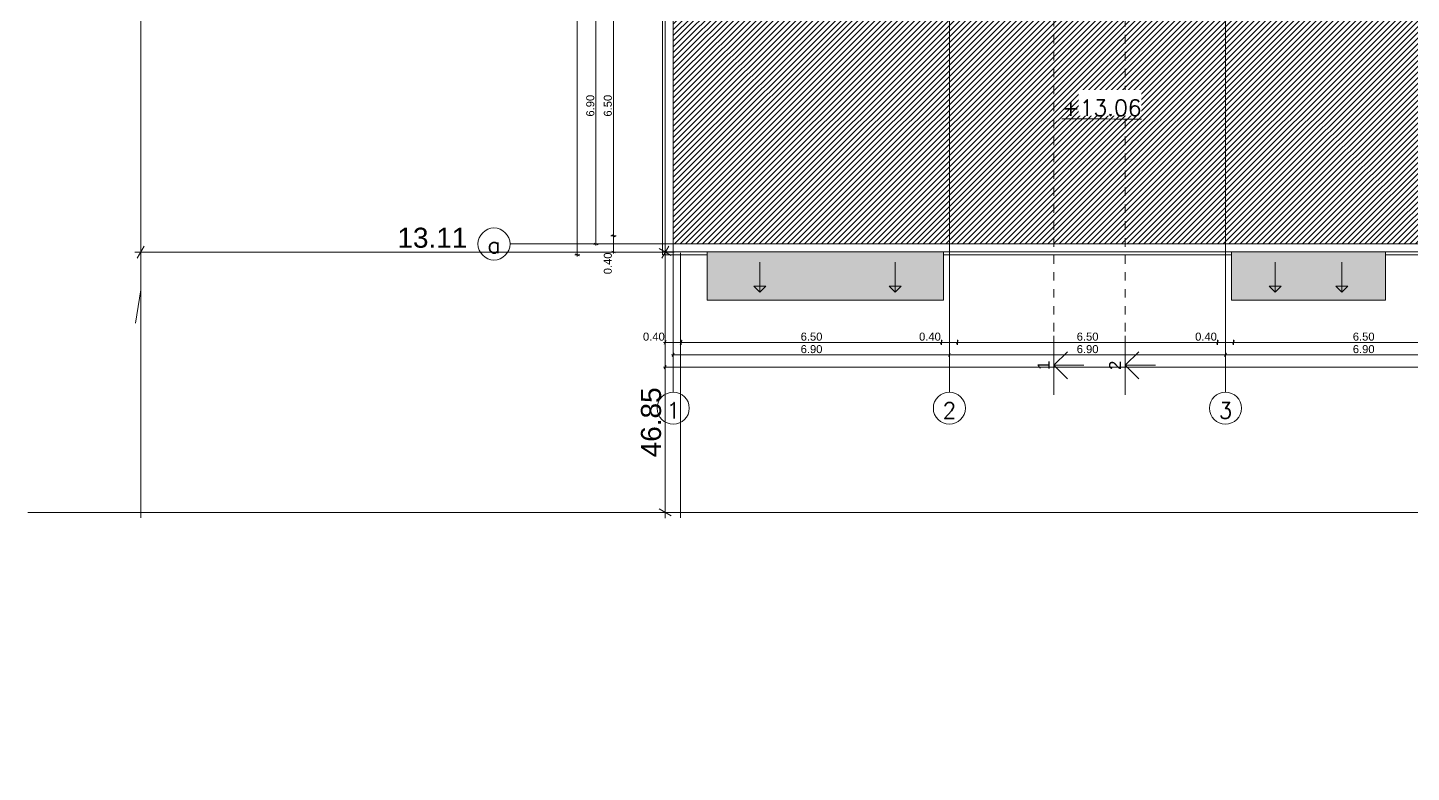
# Model space of a CAD drawing. Header units: millimetres. Extents: x 476244520 to 476657119, y 4620824743 to 4621446928.
# Drawn here: x 476374720 to 476409302, y 4621219229 to 4621237834 of the extents above; entities that cross this region are included whole.
import ezdxf

# ---------------------------------------------------------------- set-up
doc = ezdxf.new("R2010")
doc.units = ezdxf.units.MM
doc.header["$MEASUREMENT"] = 0
doc.set_wipeout_variables(frame=1)
doc.linetypes.add('Dashed', pattern=[423.333333, 211.666667, -211.666667])
doc.linetypes.add('Wipeout_Contour', pattern=[1000, 0, -1000])
for name, color, linetype, lineweight in [('0_Pen_No__42_Pen_No__250_Pen_No__5', 5, 'Continuous', 0), ('0_Pen_No__7_Pen_No__250', 7, 'Continuous', 0), ('0_Pen_No__7_Pen_No__4', 7, 'Continuous', 0), ('2D Drafting - General_Pen_No__250_Pen_No__7_Pen_No__7', 7, 'Continuous', 0), ('Annotation - Text_Pen_No__7_Pen_No__5', 5, 'Continuous', 0), ('G-Anno-Nplt_Pen_No__4', 7, 'Continuous', 0), ('G-Anno-Nplt_Pen_No__8', 8, 'Continuous', 0), ('New_._Pen_No__1', 1, 'Continuous', 0), ('New_reg_nak_Pen_No__7', 7, 'Continuous', 0), ('New_shenobebi_Pen_No__1', 1, 'Continuous', 0), ('New_Structural - Bearing_Pen_No__1', 1, 'Continuous', 0), ('RED LINE_Pen_No__1', 1, 'Continuous', 0), ('zoma_Pen_No__1', 1, 'Continuous', 0), ('zoma_Pen_No__142', 142, 'Continuous', 0), ('zoma_Pen_No__1_Pen_No__1', 1, 'Continuous', 0), ('zoma_Pen_No__5_Pen_No__5', 5, 'Continuous', 0)]:
    doc.layers.add(name, color=color, linetype=linetype, lineweight=lineweight)
doc.layers.add('0_Pen_No__7_Pen_No__252', color=7, linetype='Continuous', lineweight=0, true_color=0x666666)
doc.layers.add('zoma', color=7, linetype='Continuous')
doc.styles.add('GENERATED_STYLE_1', font='arial.ttf')
doc.styles.add('GENERATED_STYLE_2', font='arial.ttf')
doc.linetypes.add('Break', pattern='A,0,[1,A-4 бѓЎбѓђбѓ®бѓљбѓ\x98 - nikas1.Shx,S=15.679026,R=0,X=0,Y=0],-1975.557214,0', length=1975.557214)
doc.dimstyles.new('GENERATED_STYLE__1', dxfattribs={"dimtxt": 200, "dimasz": 64.421331, "dimexe": 0.18, "dimexo": 3, "dimgap": 0.09, "dimtad": 1, "dimtih": 1, "dimtoh": 1, "dimlfac": 0.001, "dimzin": 0, "dimdsep": 46, "dimtxsty": 'GENERATED_STYLE_2', "dimblk": 'ARROWHEAD_2', "dimblk1": 'ARROWHEAD_2', "dimblk2": 'ARROWHEAD_2', "dimcen": 0.09, "dimclrd": 142, "dimclre": 142, "dimclrt": 142, "dimadec": 0, "dimazin": 0, "dimtfac": 1, "dimtdec": 4, "dimtmove": 0, "dimatfit": 3, "dimfxl": 1, "dimtolj": 1, "dimtzin": 0, "dimarcsym": 0})
doc.dimstyles.new('GENERATED_STYLE__4', dxfattribs={"dimtxt": 500, "dimasz": 228, "dimexe": 0.18, "dimexo": 3, "dimgap": 0.09, "dimtad": 1, "dimtih": 1, "dimtoh": 1, "dimlfac": 0.001, "dimzin": 0, "dimdsep": 46, "dimtxsty": 'GENERATED_STYLE_2', "dimblk": 'ARROWHEAD_2', "dimblk1": 'ARROWHEAD_2', "dimblk2": 'ARROWHEAD_2', "dimcen": 0.09, "dimse1": 1, "dimse2": 1, "dimclrd": 1, "dimclre": 1, "dimclrt": 1, "dimadec": 0, "dimazin": 0, "dimtfac": 1, "dimtdec": 4, "dimtmove": 2, "dimatfit": 3, "dimfxl": 1, "dimtolj": 1, "dimtzin": 0, "dimarcsym": 0})
doc.dimstyles.new('GENERATED_STYLE__6', dxfattribs={"dimtxt": 500, "dimasz": 228, "dimexe": 0.18, "dimexo": 3, "dimgap": 0.09, "dimtad": 1, "dimlfac": 0.001, "dimzin": 0, "dimdsep": 46, "dimtxsty": 'GENERATED_STYLE_2', "dimblk": 'ARROWHEAD_2', "dimblk1": 'ARROWHEAD_2', "dimblk2": 'ARROWHEAD_2', "dimcen": 0.09, "dimclrd": 1, "dimclre": 1, "dimclrt": 1, "dimadec": 0, "dimazin": 0, "dimtfac": 1, "dimtdec": 4, "dimtmove": 2, "dimatfit": 3, "dimfxl": 1, "dimtolj": 1, "dimtzin": 0, "dimarcsym": 0})
doc.dimstyles.new('GENERATED_STYLE__8', dxfattribs={"dimtxt": 200, "dimasz": 64.421331, "dimexe": 0.18, "dimexo": 3, "dimgap": 0.09, "dimtad": 1, "dimlfac": 0.001, "dimzin": 0, "dimdsep": 46, "dimtxsty": 'GENERATED_STYLE_2', "dimblk": 'ARROWHEAD_2', "dimblk1": 'ARROWHEAD_2', "dimblk2": 'ARROWHEAD_2', "dimcen": 0.09, "dimclrd": 142, "dimclre": 142, "dimclrt": 142, "dimadec": 0, "dimazin": 0, "dimtfac": 1, "dimtdec": 4, "dimtmove": 0, "dimatfit": 3, "dimfxl": 1, "dimtolj": 1, "dimtzin": 0, "dimarcsym": 0})

# ---------------------------------------------------------------- blocks, each defined once
blk = doc.blocks.new('*D96', base_point=(476844527, 4621385791))
at = {"layer": 'zoma_Pen_No__1', "color": 1, "linetype": 'Continuous', "lineweight": 0, "transparency": 16777216}
for p, q in [((476377400, 4621232229), (476377546, 4621232229)), ((476377633, 4621232379), (476377460, 4621232079)), ((476377546, 4621232004), (476377546, 4621232454)), ((476377546, 4621232229), (476390656, 4621232229)), ((476390569, 4621232079), (476390742, 4621232379)), ((476390656, 4621232004), (476390656, 4621232454)), ((476390656, 4621232229), (476390803, 4621232229))]:
    blk.add_line(p, q, dxfattribs=at)
at = {"layer": 'zoma_Pen_No__1', "color": 1, "lineweight": 0, "transparency": 16777216, "insert": (476383961, 4621232329), "char_height": 500, "attachment_point": 7, "style": 'GENERATED_STYLE_2'}
blk.add_mtext('\\A1;{\\pql;\\fArial CYR|b0|i0|c204|p34;13.11}', dxfattribs=at)
blk = doc.blocks.new('ARROWHEAD_2')
at = {"color": 0, "linetype": 'Continuous', "lineweight": 0}
for p, q in [((0, 0), (-1, 0)), ((-0.38, -0.66), (0.38, 0.66))]:
    blk.add_line(p, q, dxfattribs=at)
blk = doc.blocks.new('*D99', base_point=(476844527, 4621385791))
at = {"layer": 'zoma_Pen_No__1', "color": 1, "linetype": 'Continuous', "lineweight": 0, "transparency": 16777216}
for p, q in [((476390881, 4621232229), (476390431, 4621232229)), ((476390806, 4621232143), (476390506, 4621232316)), ((476390656, 4621232229), (476390656, 4621232376)), ((476390656, 4621225723), (476390656, 4621232229)), ((476390881, 4621225723), (476390431, 4621225723)), ((476390506, 4621225809), (476390806, 4621225636)), ((476390656, 4621225576), (476390656, 4621225723))]:
    blk.add_line(p, q, dxfattribs=at)
at = {"layer": 'zoma_Pen_No__1', "color": 1, "lineweight": 0, "transparency": 16777216, "insert": (476390556, 4621227099), "char_height": 500, "attachment_point": 7, "rotation": 90, "style": 'GENERATED_STYLE_2'}
blk.add_mtext('\\A1;{\\pql;\\fArial CYR|b0|i0|c204|p34;46.85}', dxfattribs=at)
blk = doc.blocks.new('*D110', base_point=(476844527, 4621385791))
at = {"layer": 'zoma_Pen_No__142', "color": 142, "linetype": 'Continuous', "lineweight": 0, "transparency": 16777216}
for p, q in [((476390814, 4621229660), (476390856, 4621229660)), ((476390880, 4621229702), (476390831, 4621229618)), ((476390856, 4621229596), (476390856, 4621229724)), ((476390856, 4621229660), (476397756, 4621229660)), ((476397780, 4621229702), (476397731, 4621229618)), ((476397756, 4621229596), (476397756, 4621229724))]:
    blk.add_line(p, q, dxfattribs=at)
at = {"layer": 'zoma_Pen_No__142', "color": 142, "lineweight": 0, "transparency": 16777216, "insert": (476394040, 4621229700), "char_height": 200, "attachment_point": 7, "style": 'GENERATED_STYLE_2'}
blk.add_mtext('\\A1;{\\pql;\\fArial CYR|b0|i0|c204|p34;6.90}', dxfattribs=at)
blk = doc.blocks.new('*D111', base_point=(476844527, 4621385791))
at = {"layer": 'zoma_Pen_No__142', "color": 142, "linetype": 'Continuous', "lineweight": 0, "transparency": 16777216}
for p, q in [((476397780, 4621229702), (476397731, 4621229618)), ((476397756, 4621229596), (476397756, 4621229724)), ((476397756, 4621229660), (476404656, 4621229660)), ((476404680, 4621229702), (476404631, 4621229618)), ((476404656, 4621229596), (476404656, 4621229724))]:
    blk.add_line(p, q, dxfattribs=at)
at = {"layer": 'zoma_Pen_No__142', "color": 142, "lineweight": 0, "transparency": 16777216, "insert": (476400940, 4621229700), "char_height": 200, "attachment_point": 7, "style": 'GENERATED_STYLE_2'}
blk.add_mtext('\\A1;{\\pql;\\fArial CYR|b0|i0|c204|p34;6.90}', dxfattribs=at)
blk = doc.blocks.new('*D112', base_point=(476844527, 4621385791))
at = {"layer": 'zoma_Pen_No__142', "color": 142, "linetype": 'Continuous', "lineweight": 0, "transparency": 16777216}
for p, q in [((476404680, 4621229702), (476404631, 4621229618)), ((476404656, 4621229596), (476404656, 4621229724)), ((476404656, 4621229660), (476411556, 4621229660)), ((476411580, 4621229702), (476411531, 4621229618)), ((476411556, 4621229596), (476411556, 4621229724))]:
    blk.add_line(p, q, dxfattribs=at)
at = {"layer": 'zoma_Pen_No__142', "color": 142, "lineweight": 0, "transparency": 16777216, "insert": (476407840, 4621229700), "char_height": 200, "attachment_point": 7, "style": 'GENERATED_STYLE_2'}
blk.add_mtext('\\A1;{\\pql;\\fArial CYR|b0|i0|c204|p34;6.90}', dxfattribs=at)
blk = doc.blocks.new('*D116', base_point=(476844527, 4621385791))
at = {"layer": 'zoma_Pen_No__142', "color": 142, "linetype": 'Continuous', "lineweight": 0, "transparency": 16777216}
for p, q in [((476388988, 4621239329), (476388861, 4621239329)), ((476388882, 4621239354), (476388967, 4621239305)), ((476388924, 4621232429), (476388924, 4621239329)), ((476388988, 4621232429), (476388861, 4621232429)), ((476388882, 4621232454), (476388967, 4621232405)), ((476388924, 4621232388), (476388924, 4621232429))]:
    blk.add_line(p, q, dxfattribs=at)
at = {"layer": 'zoma_Pen_No__142', "color": 142, "lineweight": 0, "transparency": 16777216, "insert": (476388884, 4621235613), "char_height": 200, "attachment_point": 7, "rotation": 90, "style": 'GENERATED_STYLE_2'}
blk.add_mtext('\\A1;{\\pql;\\fArial CYR|b0|i0|c204|p34;6.90}', dxfattribs=at)
blk = doc.blocks.new('*D122', base_point=(476844527, 4621385791))
at = {"layer": 'zoma_Pen_No__142', "color": 142, "linetype": 'Continuous', "lineweight": 0, "transparency": 16777216}
for p, q in [((476390656, 4621229288), (476390656, 4621229415)), ((476432456, 4621229288), (476432456, 4621229415)), ((476390614, 4621229351), (476390656, 4621229351)), ((476390680, 4621229394), (476390631, 4621229309)), ((476390656, 4621229351), (476432456, 4621229351)), ((476432431, 4621229309), (476432480, 4621229394)), ((476432456, 4621229351), (476432497, 4621229351))]:
    blk.add_line(p, q, dxfattribs=at)
at = {"layer": 'zoma_Pen_No__142', "color": 142, "lineweight": 0, "transparency": 16777216, "insert": (476411214, 4621229391), "char_height": 200, "attachment_point": 7, "style": 'GENERATED_STYLE_2'}
blk.add_mtext('\\A1;{\\pql;\\fArial CYR|b0|i0|c204|p34;41.80}', dxfattribs=at)
blk = doc.blocks.new('*D123', base_point=(476844527, 4621385791))
at = {"layer": 'zoma_Pen_No__142', "color": 142, "linetype": 'Continuous', "lineweight": 0, "transparency": 16777216}
for p, q in [((476390614, 4621229972), (476390656, 4621229972)), ((476390680, 4621230014), (476390631, 4621229929)), ((476390656, 4621229908), (476390656, 4621230035)), ((476390656, 4621229972), (476391056, 4621229972)), ((476391080, 4621230014), (476391031, 4621229929)), ((476391056, 4621229908), (476391056, 4621230035))]:
    blk.add_line(p, q, dxfattribs=at)
at = {"layer": 'zoma_Pen_No__142', "color": 142, "lineweight": 0, "transparency": 16777216, "insert": (476390099, 4621230012), "char_height": 200, "attachment_point": 7, "style": 'GENERATED_STYLE_2'}
blk.add_mtext('\\A1;{\\pql;\\fArial CYR|b0|i0|c204|p34;0.40}', dxfattribs=at)
blk = doc.blocks.new('*D124', base_point=(476844527, 4621385791))
at = {"layer": 'zoma_Pen_No__142', "color": 142, "linetype": 'Continuous', "lineweight": 0, "transparency": 16777216}
for p, q in [((476391080, 4621230014), (476391031, 4621229929)), ((476391056, 4621229908), (476391056, 4621230035)), ((476391056, 4621229972), (476397556, 4621229972)), ((476397580, 4621230014), (476397531, 4621229929)), ((476397556, 4621229908), (476397556, 4621230035))]:
    blk.add_line(p, q, dxfattribs=at)
at = {"layer": 'zoma_Pen_No__142', "color": 142, "lineweight": 0, "transparency": 16777216, "char_height": 200, "attachment_point": 7, "style": 'GENERATED_STYLE_2'}
for s, insert in [('\\A1;{\\pql;\\fArial CYR|b0|i0|c204|p34;6.50}', (476394040, 4621230012)), ('\\A1;{\\pql;\\fArial CYR|b0|i0|c204|p34;0.40}', (476396999, 4621230012))]:
    blk.add_mtext(s, dxfattribs=dict(at, insert=insert))
blk = doc.blocks.new('*D125', base_point=(476844527, 4621385791))
at = {"layer": 'zoma_Pen_No__142', "color": 142, "linetype": 'Continuous', "lineweight": 0, "transparency": 16777216}
for p, q in [((476397580, 4621230014), (476397531, 4621229929)), ((476397556, 4621229908), (476397556, 4621230035)), ((476397556, 4621229972), (476397956, 4621229972)), ((476397980, 4621230014), (476397931, 4621229929)), ((476397956, 4621229908), (476397956, 4621230035))]:
    blk.add_line(p, q, dxfattribs=at)
blk = doc.blocks.new('*D126', base_point=(476844527, 4621385791))
at = {"layer": 'zoma_Pen_No__142', "color": 142, "linetype": 'Continuous', "lineweight": 0, "transparency": 16777216}
for p, q in [((476397980, 4621230014), (476397931, 4621229929)), ((476397956, 4621229908), (476397956, 4621230035)), ((476397956, 4621229972), (476404456, 4621229972)), ((476404480, 4621230014), (476404431, 4621229929)), ((476404456, 4621229908), (476404456, 4621230035))]:
    blk.add_line(p, q, dxfattribs=at)
at = {"layer": 'zoma_Pen_No__142', "color": 142, "lineweight": 0, "transparency": 16777216, "char_height": 200, "attachment_point": 7, "style": 'GENERATED_STYLE_2'}
for s, insert in [('\\A1;{\\pql;\\fArial CYR|b0|i0|c204|p34;6.50}', (476400940, 4621230012)), ('\\A1;{\\pql;\\fArial CYR|b0|i0|c204|p34;0.40}', (476403899, 4621230012))]:
    blk.add_mtext(s, dxfattribs=dict(at, insert=insert))
blk = doc.blocks.new('*D127', base_point=(476844527, 4621385791))
at = {"layer": 'zoma_Pen_No__142', "color": 142, "linetype": 'Continuous', "lineweight": 0, "transparency": 16777216}
for p, q in [((476404480, 4621230014), (476404431, 4621229929)), ((476404456, 4621229908), (476404456, 4621230035)), ((476404456, 4621229972), (476404856, 4621229972)), ((476404880, 4621230014), (476404831, 4621229929)), ((476404856, 4621229908), (476404856, 4621230035))]:
    blk.add_line(p, q, dxfattribs=at)
blk = doc.blocks.new('*D128', base_point=(476844527, 4621385791))
at = {"layer": 'zoma_Pen_No__142', "color": 142, "linetype": 'Continuous', "lineweight": 0, "transparency": 16777216}
for p, q in [((476404880, 4621230014), (476404831, 4621229929)), ((476404856, 4621229908), (476404856, 4621230035)), ((476404856, 4621229972), (476411356, 4621229972)), ((476411380, 4621230014), (476411331, 4621229929)), ((476411356, 4621229908), (476411356, 4621230035))]:
    blk.add_line(p, q, dxfattribs=at)
at = {"layer": 'zoma_Pen_No__142', "color": 142, "lineweight": 0, "transparency": 16777216, "char_height": 200, "attachment_point": 7, "style": 'GENERATED_STYLE_2'}
for s, insert in [('\\A1;{\\pql;\\fArial CYR|b0|i0|c204|p34;6.50}', (476407840, 4621230012)), ('\\A1;{\\pql;\\fArial CYR|b0|i0|c204|p34;0.40}', (476410799, 4621230012))]:
    blk.add_mtext(s, dxfattribs=dict(at, insert=insert))
blk = doc.blocks.new('*D143', base_point=(476844527, 4621385791))
at = {"layer": 'zoma_Pen_No__142', "color": 142, "linetype": 'Continuous', "lineweight": 0, "transparency": 16777216}
for p, q in [((476389319, 4621232654), (476389404, 4621232605)), ((476389362, 4621232229), (476389362, 4621232629)), ((476389425, 4621232229), (476389298, 4621232229)), ((476389319, 4621232254), (476389404, 4621232205)), ((476389362, 4621232188), (476389362, 4621232229))]:
    blk.add_line(p, q, dxfattribs=at)
at = {"layer": 'zoma_Pen_No__142', "color": 142, "lineweight": 0, "transparency": 16777216, "insert": (476389322, 4621231673), "char_height": 200, "attachment_point": 7, "rotation": 89.9995, "style": 'GENERATED_STYLE_2'}
blk.add_mtext('\\A1;{\\pql;\\fArial CYR|b0|i0|c204|p34;0.40}', dxfattribs=at)
blk = doc.blocks.new('*D144', base_point=(476844527, 4621385791))
at = {"layer": 'zoma_Pen_No__142', "color": 142, "linetype": 'Continuous', "lineweight": 0, "transparency": 16777216}
for p, q in [((476389362, 4621239129), (476389362, 4621239529)), ((476389425, 4621239129), (476389298, 4621239129)), ((476389319, 4621239154), (476389404, 4621239105)), ((476389362, 4621232629), (476389362, 4621239129)), ((476389425, 4621232629), (476389298, 4621232629)), ((476389319, 4621232654), (476389404, 4621232605)), ((476389362, 4621232229), (476389362, 4621232629))]:
    blk.add_line(p, q, dxfattribs=at)
at = {"layer": 'zoma_Pen_No__142', "color": 142, "lineweight": 0, "transparency": 16777216, "char_height": 200, "attachment_point": 7, "rotation": 89.9995, "style": 'GENERATED_STYLE_2'}
for s, insert in [('\\A1;{\\pql;\\fArial CYR|b0|i0|c204|p34;0.40}', (476389322, 4621238573)), ('\\A1;{\\pql;\\fArial CYR|b0|i0|c204|p34;6.50}', (476389322, 4621235613))]:
    blk.add_mtext(s, dxfattribs=dict(at, insert=insert))
blk = doc.blocks.new('*D151', base_point=(476844527, 4621385791))
at = {"layer": 'zoma_Pen_No__142', "color": 142, "linetype": 'Continuous', "lineweight": 0, "transparency": 16777216}
for p, q in [((476388521, 4621249929), (476388394, 4621249929)), ((476388500, 4621249905), (476388415, 4621249954)), ((476388458, 4621249929), (476388458, 4621249971)), ((476388458, 4621232159), (476388458, 4621249929)), ((476388415, 4621232184), (476388500, 4621232135)), ((476388521, 4621232159), (476388394, 4621232159)), ((476388458, 4621232118), (476388458, 4621232159))]:
    blk.add_line(p, q, dxfattribs=at)
at = {"layer": 'zoma_Pen_No__142', "color": 142, "lineweight": 0, "transparency": 16777216, "insert": (476388418, 4621240702), "char_height": 200, "attachment_point": 7, "rotation": 89.9995, "style": 'GENERATED_STYLE_2'}
blk.add_mtext('\\A1;{\\pql;\\fArial CYR|b0|i0|c204|p34;17.77}', dxfattribs=at)

msp = doc.modelspace()

# ---------------------------------------------------------------- hatches: boundary and pattern name
at = {"layer": '0_Pen_No__7_Pen_No__252', "linetype": 'Continuous', "lineweight": 0, "true_color": 0x666666}
h = msp.add_hatch(dxfattribs=at)
h.set_pattern_fill('COMMON_BRICK', color=251, style=0, pattern_type=2)
h.set_pattern_definition([(225, (476437302.27, 4621255514.03), (-70.71068, 70.71068), [])])
h.paths.add_polyline_path([(476390855.933, 4621249729.217), (476390855.933, 4621232429.217), (476432255.933, 4621232429.217), (476432255.933, 4621249729.217)])
at = {"layer": 'G-Anno-Nplt_Pen_No__8', "linetype": 'Continuous', "lineweight": 0, "true_color": 0xb9b9b9}
for points in [[(476397605.933, 4621231029.425), (476397605.933, 4621232229.217), (476391705.933, 4621232229.217), (476391705.933, 4621231029.425)], [(476408655.93, 4621231029.425), (476408655.93, 4621232229.217), (476404805.933, 4621232229.217), (476404805.933, 4621231029.425)]]:
    msp.add_hatch(color=9, dxfattribs=at).paths.add_polyline_path(points)

# ---------------------------------------------------------------- linework, layer by layer
at = {"layer": '0_Pen_No__42_Pen_No__250_Pen_No__5', "color": 5, "linetype": 'Continuous', "lineweight": 0}
for centre in [(476386375.382, 4621232429.217), (476386375.382, 4621232429.217), (476390855.933, 4621228328.008), (476390855.933, 4621228328.008), (476397755.933, 4621228328.008), (476404655.933, 4621228328.008), (476404655.933, 4621228328.008)]:
    msp.add_circle(centre, 400, dxfattribs=at)
at = {"layer": '0_Pen_No__7_Pen_No__250', "color": 7, "linetype": 'Continuous', "lineweight": 0, "flags": 128}
for points in [[(476393016.497, 4621231977.472), (476393016.497, 4621231227.472), (476392866.497, 4621231377.473), (476393166.497, 4621231377.473), (476393016.497, 4621231227.472)], [(476396397.823, 4621231977.472), (476396397.823, 4621231227.472), (476396247.823, 4621231377.473), (476396547.823, 4621231377.473), (476396397.823, 4621231227.472)], [(476405902.99, 4621231977.472), (476405902.99, 4621231227.472), (476405752.99, 4621231377.473), (476406052.99, 4621231377.473), (476405902.99, 4621231227.472)], [(476407565.399, 4621231977.472), (476407565.399, 4621231227.472), (476407415.399, 4621231377.473), (476407715.399, 4621231377.473), (476407565.399, 4621231227.472)]]:
    msp.add_lwpolyline(points, close=True, dxfattribs=at)
at = {"layer": '0_Pen_No__7_Pen_No__4', "color": 7, "linetype": 'Continuous', "lineweight": 0, "flags": 128}
msp.add_lwpolyline([(476390855.933, 4621249729.217), (476390855.933, 4621232429.217), (476432255.933, 4621232429.217), (476432255.933, 4621249729.217)], close=True, dxfattribs=at)
at = {"layer": '2D Drafting - General_Pen_No__250_Pen_No__7_Pen_No__7', "color": 7, "linetype": 'Continuous', "lineweight": 0, "flags": 128}
for points in [[(476432455.938, 4621249929.22), (476418255.938, 4621249929.061), (476404855.938, 4621249929.061), (476401555.779, 4621249929.061), (476390655.829, 4621249929.22), (476390655.938, 4621232229.22), (476432455.938, 4621232229.22)], [(476432255.933, 4621249729.217), (476390855.933, 4621249729.217), (476390855.933, 4621232429.217), (476432255.933, 4621232429.217)]]:
    msp.add_lwpolyline(points, close=True, dxfattribs=at)
at = {"layer": 'G-Anno-Nplt_Pen_No__4', "color": 7, "linetype": 'Continuous', "lineweight": 0, "flags": 128}
for points in [[(476397605.933, 4621231029.425), (476397605.933, 4621232229.217), (476391705.933, 4621232229.217), (476391705.933, 4621231029.425)], [(476408655.93, 4621231029.425), (476408655.93, 4621232229.217), (476404805.933, 4621232229.217), (476404805.933, 4621231029.425)]]:
    msp.add_lwpolyline(points, close=True, dxfattribs=at)
at = {"layer": 'New_reg_nak_Pen_No__7', "color": 7, "linetype": 'Continuous', "lineweight": 0, "flags": 128}
for points in [[(476391055.932, 4621249929.214), (476391055.933, 4621249999.217), (476390585.932, 4621249999.217), (476390586.193, 4621232159.213), (476391705.934, 4621232159.229), (476391705.933, 4621232229.226)], [(476404805.933, 4621232229.217), (476404805.933, 4621232159.217), (476397605.933, 4621232159.217), (476397605.933, 4621232229.217)], [(476414455.947, 4621232229.217), (476414455.947, 4621232159.217), (476408655.93, 4621232159.217), (476408655.93, 4621232229.217)]]:
    msp.add_lwpolyline(points, dxfattribs=at)
at = {"layer": 'New_shenobebi_Pen_No__1', "color": 1, "linetype": 'Dashed', "lineweight": 0}
for points in [[(476400367.054, 4621229397.587), (476400367.054, 4621248689.244), (476398768.581, 4621248689.244), (476398768.581, 4621254226.453)], [(476402152.171, 4621229397.587), (476402152.171, 4621254226.453)]]:
    msp.add_lwpolyline(points, dxfattribs=at)
at = {"layer": 'New_shenobebi_Pen_No__1', "color": 1, "linetype": 'Continuous', "lineweight": 0}
for points in [[(476400367.054, 4621228660.714), (476400367.054, 4621230134.461)], [(476402152.171, 4621228660.714), (476402152.171, 4621230134.461)], [(476400367.054, 4621229397.587), (476400708.199, 4621229738.732)], [(476400367.054, 4621229397.587), (476401120.052, 4621229397.587)], [(476400367.054, 4621229397.587), (476400708.199, 4621229056.442)], [(476402152.171, 4621229397.587), (476402493.316, 4621229738.732)], [(476402152.171, 4621229397.587), (476402905.169, 4621229397.587)], [(476402152.171, 4621229397.587), (476402493.316, 4621229056.442)]]:
    msp.add_lwpolyline(points, dxfattribs=at)
at = {"layer": 'New_Structural - Bearing_Pen_No__1', "color": 1, "linetype": 'Break', "lineweight": 0}
for p, q in [((476377546.42, 4621233408.533), (476377546.42, 4621225586.644)), ((476391039.587, 4621225586.644), (476391039.587, 4621232210.485)), ((476374720.452, 4621225722.609), (476439282.639, 4621225722.609))]:
    msp.add_line(p, q, dxfattribs=at)
at = {"layer": 'RED LINE_Pen_No__1', "color": 1, "linetype": 'Continuous', "lineweight": 0, "flags": 128}
msp.add_lwpolyline([(476377418.455, 4621230450.972), (476377547.14, 4621231283.965), (476377537.497, 4621259757.88)], dxfattribs=at)
at = {"layer": 'zoma_Pen_No__5_Pen_No__5', "color": 5, "linetype": 'Continuous', "lineweight": 0}
for p, q in [((476390855.933, 4621253438.814), (476390855.933, 4621228728.008)), ((476397755.933, 4621253438.814), (476397755.933, 4621228728.008)), ((476404655.933, 4621253438.814), (476404655.933, 4621228728.008)), ((476386775.382, 4621232429.217), (476436661.763, 4621232429.217)), ((476386775.382, 4621232429.217), (476436661.763, 4621232429.217))]:
    msp.add_line(p, q, dxfattribs=at)

# ---------------------------------------------------------------- texts
at = {"layer": 'Annotation - Text_Pen_No__7_Pen_No__5', "color": 5, "linetype": 'Continuous', "lineweight": 0, "char_height": 400, "attachment_point": 2}
for s, insert in [('\\A1;{\\pqc;\\Ftxt.shx;a}', (476386377.54, 4621232603.537)), ('\\A1;{\\pqc;\\Ftxt.shx;1}', (476390858.091, 4621228470.302)), ('\\A1;{\\pqc;\\Ftxt.shx;2}', (476397758.091, 4621228470.302)), ('\\A1;{\\pqc;\\Ftxt.shx;3}', (476404658.091, 4621228470.302))]:
    msp.add_mtext(s, dxfattribs=dict(at, insert=insert))
at = {"layer": 'New_._Pen_No__1', "color": 1, "linetype": 'Continuous', "lineweight": 0, "char_height": 300, "attachment_point": 2, "rotation": 90, "style": 'GENERATED_STYLE_1'}
for s, insert in [('\\A1;{\\pqc;\\fArial|b0|i0|c0|p34;1}', (476399964.196, 4621229397.587)), ('\\A1;{\\pqc;\\fArial|b0|i0|c0|p34;2}', (476401749.313, 4621229397.587))]:
    msp.add_mtext(s, dxfattribs=dict(at, insert=insert))

# ---------------------------------------------------------------- dimensions: what is measured, and where the dimension line sits
at = {"layer": 'zoma', "color": 142, "linetype": 'Continuous', "lineweight": 0}
for base, p1, p2, angle, picture, middle, turn in [((476388457.8, 4621249929.237), (476390585.932, 4621232159.217), (476390655.933, 4621249929.217), 89.9994828, '*D151', (476388317.72, 4621241038.296), 89.9994828), ((476389361.691, 4621239129.229), (476391057.146, 4621232629.213), (476391057.146, 4621239129.213), 89.9994828, '*D144', (476389221.662, 4621235872.937), 89.9994828), ((476388924.258, 4621239329.217), (476390376.346, 4621232429.217), (476390376.346, 4621239329.217), 90, '*D116', (476388784.258, 4621235872.924), 90), ((476389361.632, 4621232629.229), (476391057.146, 4621232229.213), (476391057.146, 4621232629.213), 89.9994828, '*D143', (476389221.626, 4621231932.382), 89.9994828)]:
    dim = msp.add_linear_dim(base=base, p1=p1, p2=p2, angle=angle, dimstyle='GENERATED_STYLE__8', dxfattribs=at)
    dim.commit()
    dim.dimension.update_dxf_attribs({"geometry": picture, "text_midpoint": middle, "dimtype": 160, "text_rotation": turn})
at = {"layer": 'zoma', "color": 1, "linetype": 'Continuous', "lineweight": 0}
dim = msp.add_linear_dim(base=(476390655.829, 4621232229.22), p1=(476377546.343, 4621233636.823), p2=(476390655.829, 4621232229.22), dimstyle='GENERATED_STYLE__4', dxfattribs=at)
dim.commit()
dim.dimension.update_dxf_attribs({"geometry": '*D96', "text_midpoint": (476384800.548, 4621232579.22), "dimtype": 160})
dim = msp.add_linear_dim(base=(476390655.829, 4621232229.22), p1=(476390655.829, 4621225722.609), p2=(476390918.178, 4621232229.22), angle=90, text='46.85', dimstyle='GENERATED_STYLE__6', dxfattribs=at)
dim.commit()
dim.dimension.update_dxf_attribs({"geometry": '*D99', "text_midpoint": (476390305.829, 4621227938.893), "dimtype": 160, "text_rotation": 90})
at = {"layer": 'zoma', "color": 142, "linetype": 'Continuous', "lineweight": 0}
for base, p1, p2, picture, middle in [((476432455.933, 4621229351.365), (476390655.933, 4621231144.613), (476432455.933, 4621231144.613), '*D122', (476411549.991, 4621229491.365)), ((476391055.933, 4621229971.545), (476390655.933, 4621197265.353), (476391055.933, 4621197265.353), '*D123', (476390359.085, 4621230111.545)), ((476397555.933, 4621229971.545), (476391055.933, 4621197265.353), (476397555.933, 4621196865.353), '*D124', (476394299.64, 4621230111.545)), ((476397955.933, 4621229971.545), (476397555.933, 4621196865.353), (476397955.933, 4621196865.353), '*D125', (476397259.085, 4621230111.545)), ((476404455.933, 4621229971.545), (476397955.933, 4621196865.353), (476404455.933, 4621196865.353), '*D126', (476401199.64, 4621230111.545)), ((476404855.933, 4621229971.545), (476404455.933, 4621196865.353), (476404855.933, 4621196865.353), '*D127', (476404159.085, 4621230111.545)), ((476411355.933, 4621229971.545), (476404855.933, 4621196865.353), (476411355.933, 4621196865.353), '*D128', (476408099.64, 4621230111.545)), ((476397755.933, 4621229660.013), (476390855.933, 4621228021.317), (476397755.933, 4621228021.317), '*D110', (476394299.64, 4621229800.013)), ((476404655.933, 4621229660.013), (476397755.933, 4621228021.317), (476404655.933, 4621228021.317), '*D111', (476401199.64, 4621229800.013)), ((476411555.933, 4621229660.013), (476404655.933, 4621228021.317), (476411555.933, 4621228021.317), '*D112', (476408099.64, 4621229800.013))]:
    dim = msp.add_linear_dim(base=base, p1=p1, p2=p2, dimstyle='GENERATED_STYLE__1', dxfattribs=at)
    dim.commit()
    dim.dimension.update_dxf_attribs({"geometry": picture, "text_midpoint": middle, "dimtype": 160})

# ---------------------------------------------------------------- next in the draw order: wipeouts: each hides what was drawn before it
at = {"color": 1, "linetype": 'Wipeout_Contour', "lineweight": 0, "ltscale": 18582908455.69057}
msp.add_wipeout([(476400986.424, 4621236275.734), (476402558.425, 4621236275.35), (476402558.269, 4621235637.849), (476400986.268, 4621235638.232)], dxfattribs=at).dxf.layer = 'zoma_Pen_No__1_Pen_No__1'

# ---------------------------------------------------------------- next in the draw order: texts
at = {"layer": 'zoma_Pen_No__1_Pen_No__1', "color": 1, "linetype": 'Continuous', "lineweight": 0, "insert": (476402558.267, 4621235631.966), "char_height": 400, "attachment_point": 9, "rotation": 359.9860128}
msp.add_mtext('\\A1;{\\pqr;\\Ftxt.shx;\\L\\L+1\\Ftxt.shx;3\\Ftxt.shx;.\\Ftxt.shx;0\\Ftxt.shx;6}', dxfattribs=at)

doc.saveas('drawing.dxf')
